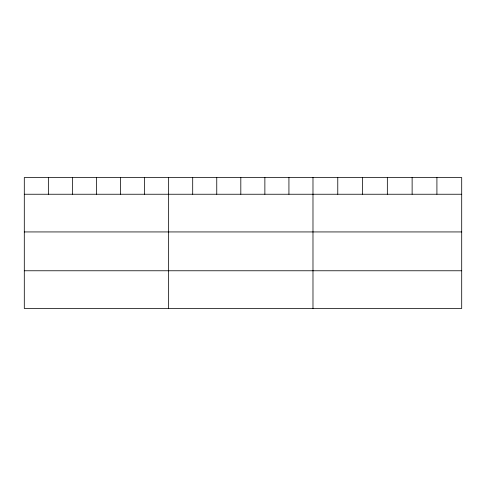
<?xml version="1.0" encoding="UTF-8"?>
<svg xmlns="http://www.w3.org/2000/svg" width="486" height="486" viewBox="0 0 486 486"><rect width="100%" height="100%" fill="white"/><g stroke="black" fill="none" stroke-linecap="round" stroke-linejoin="round"><path stroke-width="0.73" d="M461.7 194.242L461.7 308.464L24.3 308.464L24.3 177.536L461.7 177.536L461.7 194.242L24.3 194.242M24.3 231.937L461.7 231.937M24.3 270.769L461.7 270.769M436.914 177.536L436.914 194.242M412.128 177.536L412.128 194.242M387.342 177.536L387.342 194.242M362.556 177.536L362.556 194.242M337.77 177.536L337.77 194.242M312.984 177.536L312.984 308.464M288.927 177.536L288.927 194.242M264.87 177.536L264.87 194.242M240.813 177.536L240.813 194.242M216.756 177.536L216.756 194.242M192.699 177.536L192.699 194.242M168.642 177.536L168.642 308.464M144.585 177.536L144.585 194.242M120.528 177.536L120.528 194.242M96.471 177.536L96.471 194.242M72.414 177.536L72.414 194.242M48.357 177.536L48.357 194.242"/></g></svg>
